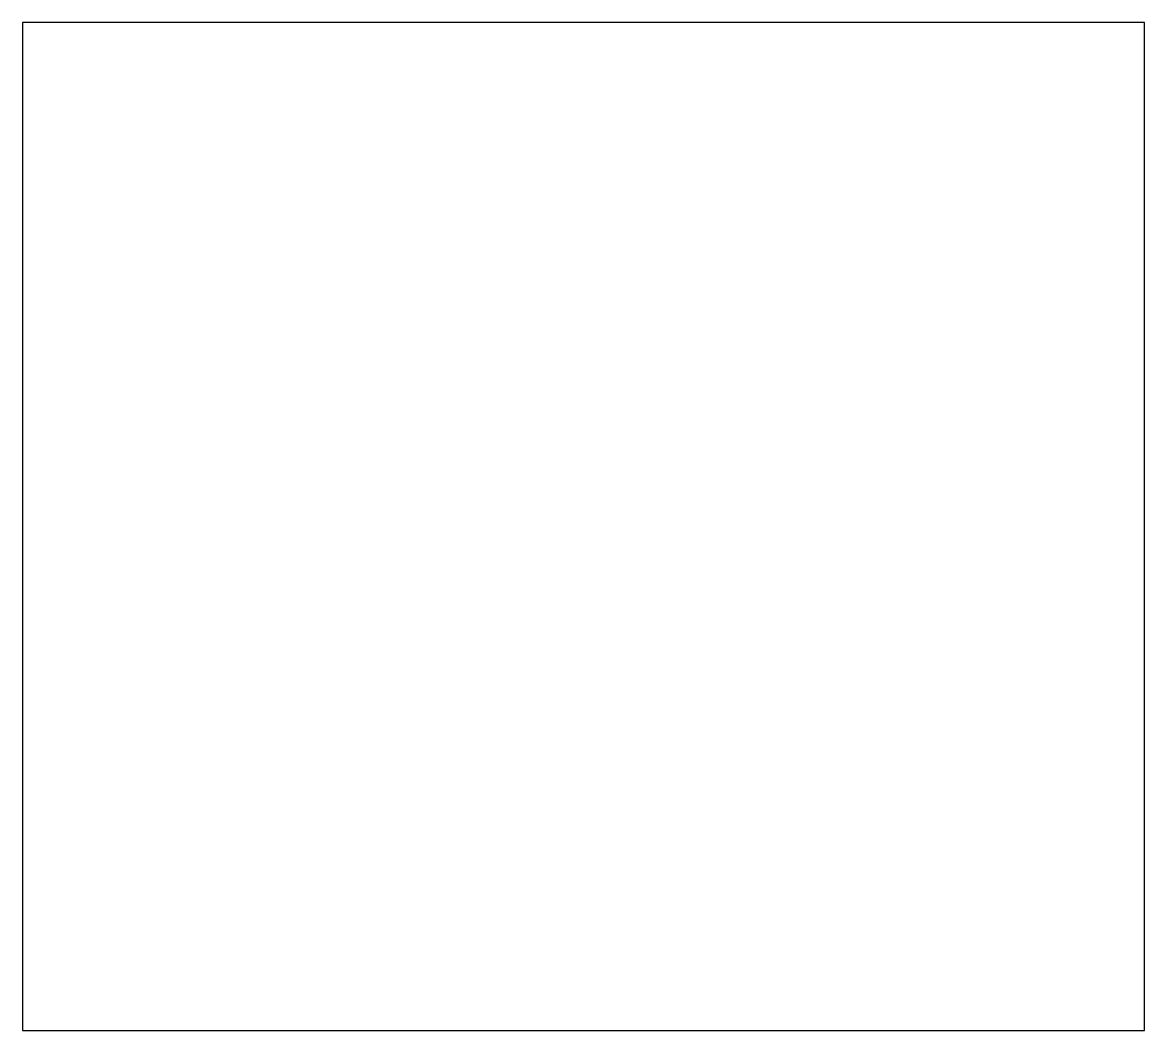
# Model space of a CAD drawing. Header units: metres. Extents: x 1066 to 1326, y -543 to -309.
import ezdxf

# ---------------------------------------------------------------- set-up
doc = ezdxf.new("R2010")
doc.units = ezdxf.units.M

msp = doc.modelspace()

# ---------------------------------------------------------------- linework, layer by layer
at = {"layer": 'OuterContour', "color": 3}
msp.add_lwpolyline([(1066.38, -308.8), (1066.38, -542.52), (1326.45, -542.52), (1326.45, -308.8)], close=True, dxfattribs=at)

doc.saveas('drawing.dxf')
